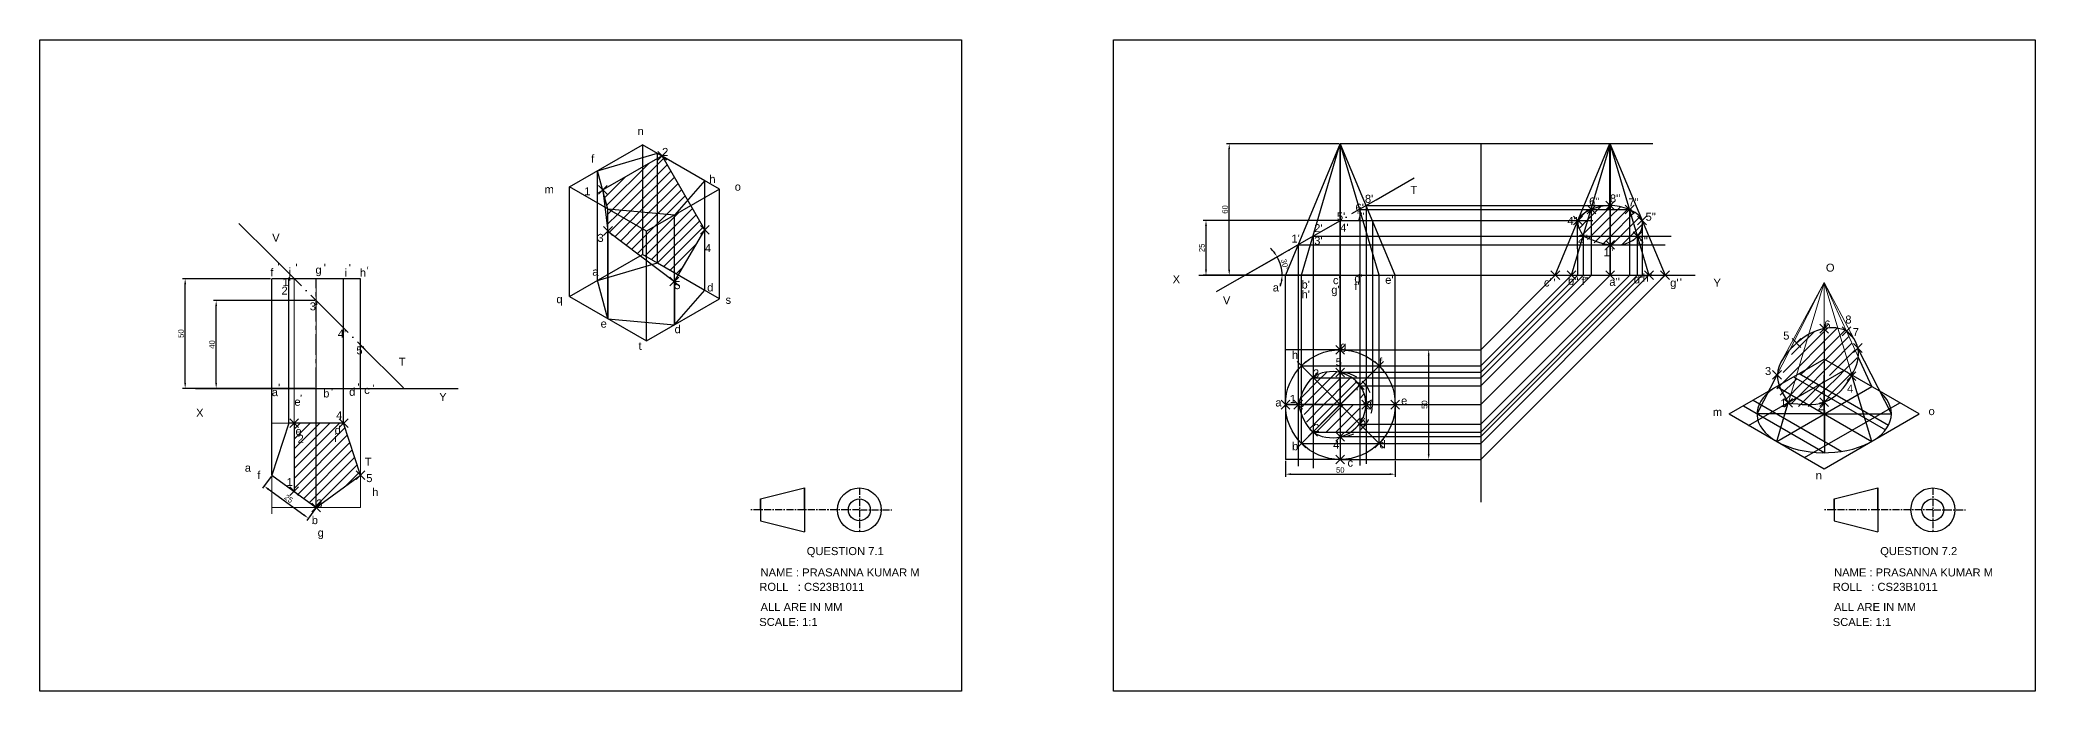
# Model space of a CAD drawing. Header units: millimetres. Extents: x -5 to 7830, y -5 to 1402.
# Drawn here: x 2224 to 3133, y 334 to 631 of the extents above; entities that cross this region are included whole.
import ezdxf

# ---------------------------------------------------------------- set-up
doc = ezdxf.new("R2010")
doc.units = ezdxf.units.MM
doc.header["$PDMODE"] = 3
doc.header["$PDSIZE"] = 2
for name, pattern in [('ACAD_ISO04W100', [30, 24, -3, 0, -3]), ('CENTER', [50.8, 31.75, -6.35, 6.35, -6.35]), ('HIDDEN', [9.525, 6.35, -3.175])]:
    doc.linetypes.add(name, pattern=pattern)
doc.styles.get("Standard").update_dxf_attribs({"font": 'arial.ttf'})
doc.dimstyles.new('ISO-25', dxfattribs={"dimtxt": 2.5, "dimasz": 2.5, "dimexe": 1.25, "dimexo": 0.625, "dimtad": 1, "dimtxsty": 'Standard', "dimcen": 2.5, "dimadec": 0, "dimazin": 0, "dimtfac": 1, "dimtmove": 0, "dimatfit": 3, "dimfxl": 1, "dimarcsym": 0})
pattern_1 = [(45, (-8593.1956, -4893.342), (-2.245064, 2.245064), [])]
pattern_2 = [(45, (-8497.416, -4978.7584), (-2.245064, 2.245064), [])]

# ---------------------------------------------------------------- blocks, each defined once
blk = doc.blocks.new('*D2')
at = {"color": 0, "lineweight": -2, "transparency": 16777216}
for p, q in [((2349.01, 512.37), (2302.81, 512.37)), ((2304.06, 474.87), (2304.06, 509.87)), ((2349.01, 472.37), (2302.81, 472.37))]:
    blk.add_line(p, q, dxfattribs=at)
at = {"color": 0, "lineweight": 20, "transparency": 16777216}
for points in [[(2303.64, 509.87), (2304.47, 509.87), (2304.06, 512.37)], [(2303.64, 474.87), (2304.47, 474.87), (2304.06, 472.37)]]:
    blk.add_solid(points, dxfattribs=at)
at = {"layer": 'Defpoints', "color": 0, "lineweight": 20, "transparency": 16777216}
for p in [(2304.06, 512.37), (2349.64, 512.37), (2349.64, 472.37)]:
    blk.add_point(p, dxfattribs=at)
at = {"color": 0, "lineweight": 18, "transparency": 16777216, "insert": (2302.16, 492.37), "char_height": 2.5, "attachment_point": 5, "rotation": 90}
blk.add_mtext('40', dxfattribs=at)
blk = doc.blocks.new('*D3')
at = {"color": 0, "lineweight": -2, "transparency": 16777216}
for p, q in [((2328.79, 522.37), (2288.69, 522.37)), ((2289.94, 474.87), (2289.94, 519.87)), ((2328.79, 472.37), (2288.69, 472.37))]:
    blk.add_line(p, q, dxfattribs=at)
at = {"color": 0, "lineweight": 18, "transparency": 16777216}
for points in [[(2289.52, 519.87), (2290.35, 519.87), (2289.94, 522.37)], [(2289.52, 474.87), (2290.35, 474.87), (2289.94, 472.37)]]:
    blk.add_solid(points, dxfattribs=at)
at = {"layer": 'Defpoints', "color": 0, "lineweight": 18, "transparency": 16777216}
for p in [(2289.94, 522.37), (2329.41, 522.37), (2329.41, 472.37)]:
    blk.add_point(p, dxfattribs=at)
at = {"color": 0, "lineweight": 18, "transparency": 16777216, "insert": (2288.04, 497.37), "char_height": 2.5, "attachment_point": 5, "rotation": 90}
blk.add_mtext('50', dxfattribs=at)
blk = doc.blocks.new('*D4')
at = {"color": 0, "lineweight": -2, "transparency": 16777216}
for p, q in [((2329.05, 432.23), (2325.13, 426.84)), ((2327.89, 426.38), (2344.07, 414.63)), ((2349.27, 417.54), (2345.36, 412.15))]:
    blk.add_line(p, q, dxfattribs=at)
at = {"color": 0, "lineweight": 18, "transparency": 16777216}
for points in [[(2328.13, 426.72), (2327.64, 426.05), (2325.86, 427.85)], [(2344.31, 414.97), (2343.82, 414.29), (2346.09, 413.16)]]:
    blk.add_solid(points, dxfattribs=at)
at = {"layer": 'Defpoints', "color": 0, "lineweight": 18, "transparency": 16777216}
for p in [(2329.41, 432.74), (2346.09, 413.16), (2349.64, 418.04)]:
    blk.add_point(p, dxfattribs=at)
at = {"color": 0, "lineweight": 18, "transparency": 16777216, "insert": (2337.1, 422.05), "char_height": 2.5, "attachment_point": 5, "rotation": 324}
blk.add_mtext('25', dxfattribs=at)
blk = doc.blocks.new('*D10')
at = {"color": 0, "lineweight": -2, "transparency": 16777216}
for p, q in [((2791.29, 439.33), (2791.29, 431.98)), ((2841.29, 439.33), (2841.29, 431.98)), ((2793.79, 433.23), (2838.79, 433.23))]:
    blk.add_line(p, q, dxfattribs=at)
at = {"color": 0, "lineweight": 0, "transparency": 16777216}
for points in [[(2793.79, 433.64), (2793.79, 432.81), (2791.29, 433.23)], [(2838.79, 433.64), (2838.79, 432.81), (2841.29, 433.23)]]:
    blk.add_solid(points, dxfattribs=at)
at = {"layer": 'Defpoints', "color": 0, "lineweight": 0, "transparency": 16777216}
for p in [(2791.29, 439.95), (2841.29, 439.95), (2841.29, 433.23)]:
    blk.add_point(p, dxfattribs=at)
at = {"color": 0, "transparency": 16777216, "insert": (2816.29, 435.13), "char_height": 2.5, "attachment_point": 5}
blk.add_mtext('50', dxfattribs=at)
blk = doc.blocks.new('*D11')
at = {"color": 0, "lineweight": -2, "transparency": 16777216}
for p, q in [((2841.91, 489.95), (2857.83, 489.95)), ((2856.58, 442.45), (2856.58, 487.45)), ((2841.91, 439.95), (2857.83, 439.95))]:
    blk.add_line(p, q, dxfattribs=at)
at = {"color": 0, "lineweight": 0, "transparency": 16777216}
for points in [[(2856.17, 487.45), (2857, 487.45), (2856.58, 489.95)], [(2856.17, 442.45), (2857, 442.45), (2856.58, 439.95)]]:
    blk.add_solid(points, dxfattribs=at)
at = {"layer": 'Defpoints', "color": 0, "lineweight": 0, "transparency": 16777216}
for p in [(2841.29, 489.95), (2856.58, 489.95), (2841.29, 439.95)]:
    blk.add_point(p, dxfattribs=at)
at = {"color": 0, "transparency": 16777216, "insert": (2854.68, 464.95), "char_height": 2.5, "attachment_point": 5, "rotation": 90}
blk.add_mtext('50', dxfattribs=at)
blk = doc.blocks.new('*D9')
at = {"color": 0, "lineweight": -2, "transparency": 16777216}
for p, q in [((2815.66, 583.96), (2764.44, 583.96)), ((2765.69, 526.46), (2765.69, 581.46)), ((2815.66, 523.96), (2764.44, 523.96))]:
    blk.add_line(p, q, dxfattribs=at)
at = {"color": 0, "lineweight": 0, "transparency": 16777216}
for points in [[(2765.27, 581.46), (2766.11, 581.46), (2765.69, 583.96)], [(2765.27, 526.46), (2766.11, 526.46), (2765.69, 523.96)]]:
    blk.add_solid(points, dxfattribs=at)
at = {"layer": 'Defpoints', "color": 0, "lineweight": 0, "transparency": 16777216}
for p in [(2765.69, 583.96), (2816.29, 583.96), (2816.29, 523.96)]:
    blk.add_point(p, dxfattribs=at)
at = {"color": 0, "transparency": 16777216, "insert": (2763.79, 553.96), "char_height": 2.5, "attachment_point": 5, "rotation": 90}
blk.add_mtext('60', dxfattribs=at)
blk = doc.blocks.new('*D12')
at = {"color": 0, "lineweight": -2, "transparency": 16777216}
blk.add_line((2790.66, 523.96), (2788.53, 523.96), dxfattribs=at)
for start, end in [(38.53646, 47.07291), (0, 30), (342.92709, 351.46354)]:
    blk.add_arc((2772.99, 523.96), 16.8, start, end, dxfattribs=at)
at = {"color": 0, "lineweight": 0, "transparency": 16777216}
for points in [[(2786.47, 534.66), (2785.78, 534.19), (2787.53, 532.36)], [(2789.18, 521.5), (2790.01, 521.44), (2789.78, 523.96)]]:
    blk.add_solid(points, dxfattribs=at)
at = {"layer": 'Defpoints', "color": 0, "lineweight": 0, "transparency": 16777216}
for p in [(2832.57, 558.36), (2769.49, 521.94), (2789.53, 526.88), (2791.29, 523.96), (2841.29, 523.96)]:
    blk.add_point(p, dxfattribs=at)
at = {"color": 0, "lineweight": 0, "transparency": 16777216, "insert": (2791.05, 528.8), "char_height": 2.5, "attachment_point": 5, "rotation": 285}
blk.add_mtext('30°', dxfattribs=at)
blk = doc.blocks.new('*D14')
at = {"color": 0, "lineweight": -2, "transparency": 16777216}
for p, q in [((2815.66, 548.96), (2753.86, 548.96)), ((2755.11, 526.46), (2755.11, 546.46)), ((2815.66, 523.96), (2753.86, 523.96))]:
    blk.add_line(p, q, dxfattribs=at)
at = {"color": 0, "lineweight": 0, "transparency": 16777216}
for points in [[(2754.69, 546.46), (2755.53, 546.46), (2755.11, 548.96)], [(2754.69, 526.46), (2755.53, 526.46), (2755.11, 523.96)]]:
    blk.add_solid(points, dxfattribs=at)
at = {"layer": 'Defpoints', "color": 0, "lineweight": 0, "transparency": 16777216}
for p in [(2755.11, 548.96), (2816.29, 548.96), (2816.29, 523.96)]:
    blk.add_point(p, dxfattribs=at)
at = {"color": 0, "lineweight": 0, "transparency": 16777216, "insert": (2753.21, 536.46), "char_height": 2.5, "attachment_point": 5, "rotation": 90}
blk.add_mtext('25', dxfattribs=at)

msp = doc.modelspace()

# ---------------------------------------------------------------- hatches: boundary and pattern name
at = {"lineweight": 5}
h = msp.add_hatch(dxfattribs=at)
h.set_pattern_fill('ANSI31', color=0)
h.paths.add_polyline_path([(2498.401, 573.255), (2480.232, 562.765), (2482.6, 554.132), (2498.401, 552.687)])
h.paths.add_polyline_path([(2505.092, 577.118), (2498.401, 573.255), (2498.401, 552.687), (2505.092, 552.076)])
h.paths.add_polyline_path([(2507.257, 578.368), (2505.092, 577.118), (2505.092, 552.076), (2512.842, 551.367), (2518.897, 558.228)])
h.paths.add_polyline_path([(2482.6, 554.132), (2482.6, 544.132), (2497.384, 532.893), (2498.401, 533.48), (2498.401, 545.009)])
h.paths.add_polyline_path([(2498.401, 552.687), (2482.6, 554.132), (2498.401, 545.009)], flags=0)
h.paths.add_polyline_path([(2512.842, 551.367), (2505.092, 546.892), (2505.092, 529.618), (2512.842, 525.143)])
h.paths.add_polyline_path([(2505.092, 552.076), (2498.401, 552.687), (2498.401, 545.009), (2500.116, 544.02), (2505.092, 546.892)])
h.paths.add_polyline_path([(2505.092, 546.892), (2500.116, 544.02), (2500.116, 532.491), (2505.092, 529.618)])
h.paths.add_polyline_path([(2520.356, 555.705), (2512.842, 551.367), (2512.842, 525.143), (2514.606, 524.125), (2526.743, 544.655)])
h.paths.add_polyline_path([(2500.116, 544.02), (2498.401, 545.009), (2498.401, 533.48), (2500.116, 532.491)])
h.paths.add_polyline_path([(2512.842, 551.367), (2505.092, 552.076), (2505.092, 546.892)])
h = msp.add_hatch()
h.set_pattern_fill('ANSI31', color=256)
h.set_pattern_definition(pattern_1)
h.paths.add_polyline_path([(2939.182, 553.962), (2930.762, 553.962), (2930.762, 541.788), (2939.225, 541.788)])
edge = h.paths.add_edge_path()
edge.add_line((2948.171, 553.446), (2948.044, 553.874))
edge.add_spline(control_points=[(2948.044, 553.874), (2947.974, 553.904), (2947.904, 553.933), (2947.834, 553.962)], knot_values=[32.9554423, 32.9554423, 32.9554423, 32.9554423, 33.1652972, 33.1652972, 33.1652972, 33.1652972], degree=3, periodic=0)
edge.add_line((2947.834, 553.962), (2939.289, 553.962))
edge.add_line((2939.289, 553.962), (2939.289, 541.788))
edge.add_line((2939.289, 541.788), (2948.171, 541.788))
edge.add_line((2948.171, 541.788), (2948.171, 553.446))
edge = h.paths.add_edge_path()
edge.add_line((2939.225, 541.788), (2930.762, 541.788))
edge.add_line((2930.762, 541.788), (2930.762, 539.223))
edge.add_spline(control_points=[(2930.762, 539.223), (2933.296, 538.147), (2936.244, 537.907), (2939.239, 537.875)], knot_values=[61.3024282, 61.3024282, 61.3024282, 61.3024282, 69.6010585, 69.6010585, 69.6010585, 69.6010585], degree=3, periodic=0)
edge.add_line((2939.239, 537.875), (2939.225, 541.788))
h.paths.add_polyline_path([(2948.171, 541.788), (2939.289, 541.788), (2939.289, 537.875), (2948.171, 537.875)])
edge = h.paths.add_edge_path()
edge.add_line((2929.036, 548.962), (2924.612, 548.962))
edge.add_spline(control_points=[(2924.612, 548.962), (2924.493, 548.546), (2924.44, 548.105), (2924.445, 547.65)], knot_values=[6.180105, 6.180105, 6.180105, 6.180105, 7.587202, 7.587202, 7.587202, 7.587202], degree=3, periodic=0)
edge.add_spline(control_points=[(2924.445, 547.65), (2924.467, 545.715), (2925.537, 543.534), (2926.948, 541.937)], knot_values=[0.1887373, 0.1887373, 0.1887373, 0.1887373, 6.180105, 6.180105, 6.180105, 6.180105], degree=3, periodic=0)
edge.add_line((2926.948, 541.937), (2929.036, 548.962))
h.paths.add_polyline_path([(2930.523, 553.962), (2926.678, 553.962), (2924.612, 548.962), (2929.036, 548.962)])
edge = h.paths.add_edge_path()
edge.add_spline(control_points=[(2930.762, 553.962), (2930.671, 553.926), (2930.58, 553.888), (2930.489, 553.85)], knot_values=[15.2436709, 15.2436709, 15.2436709, 15.2436709, 15.5131805, 15.5131805, 15.5131805, 15.5131805], degree=3, periodic=0)
edge.add_line((2930.489, 553.85), (2929.036, 548.962))
edge.add_line((2929.036, 548.962), (2930.762, 548.962))
edge.add_line((2930.762, 548.962), (2930.762, 553.962))
edge = h.paths.add_edge_path(flags=0)
edge.add_line((2930.762, 548.962), (2929.036, 548.962))
edge.add_line((2929.036, 548.962), (2926.948, 541.937))
edge.add_spline(control_points=[(2926.948, 541.937), (2926.992, 541.887), (2927.037, 541.837), (2927.082, 541.788)], knot_values=[0, 0, 0, 0, 0.1887373, 0.1887373, 0.1887373, 0.1887373], degree=3, periodic=0)
edge.add_line((2927.082, 541.788), (2930.762, 541.788))
edge.add_line((2930.762, 541.788), (2930.762, 548.962))
h.paths.add_polyline_path([(2930.762, 548.962), (2929.036, 548.962), (2926.904, 541.788), (2930.762, 541.788)])
edge = h.paths.add_edge_path()
edge.add_line((2930.762, 541.788), (2927.082, 541.788))
edge.add_spline(control_points=[(2927.082, 541.788), (2928.151, 540.625), (2929.397, 539.802), (2930.762, 539.223)], knot_values=[69.6010585, 69.6010585, 69.6010585, 69.6010585, 74.0734423, 74.0734423, 74.0734423, 74.0734423], degree=3, periodic=0)
edge.add_line((2930.762, 539.223), (2930.762, 541.788))
edge = h.paths.add_edge_path()
edge.add_spline(control_points=[(2939.175, 555.749), (2936.408, 555.726), (2933.661, 555.134), (2930.762, 553.962)], knot_values=[15.5131805, 15.5131805, 15.5131805, 15.5131805, 24.1074423, 24.1074423, 24.1074423, 24.1074423], degree=3, periodic=0)
edge.add_line((2930.762, 553.962), (2939.182, 553.962))
edge.add_line((2939.182, 553.962), (2939.175, 555.749))
edge = h.paths.add_edge_path()
edge.add_spline(control_points=[(2947.834, 553.962), (2944.935, 555.175), (2942.1, 555.756), (2939.289, 555.749)], knot_values=[0, 0, 0, 0, 8.7304963, 8.7304963, 8.7304963, 8.7304963], degree=3, periodic=0)
edge.add_line((2939.289, 555.749), (2939.289, 553.962))
edge.add_line((2939.289, 553.962), (2947.834, 553.962))
edge = h.paths.add_edge_path()
edge.add_spline(control_points=[(2953.445, 549.757), (2952.478, 551.575), (2950.336, 552.877), (2948.171, 553.819)], knot_values=[33.2931928, 33.2931928, 33.2931928, 33.2931928, 39.8096421, 39.8096421, 39.8096421, 39.8096421], degree=3, periodic=0)
edge.add_line((2948.171, 553.819), (2948.171, 553.446))
edge.add_line((2948.171, 553.446), (2951.646, 541.788))
edge.add_line((2951.646, 541.788), (2951.772, 541.788))
edge.add_spline(control_points=[(2951.772, 541.788), (2952.739, 542.937), (2953.497, 544.414), (2953.824, 545.89)], knot_values=[43.8464383, 43.8464383, 43.8464383, 43.8464383, 48.1724899, 48.1724899, 48.1724899, 48.1724899], degree=3, periodic=0)
edge.add_line((2953.824, 545.89), (2953.824, 548.808))
edge.add_spline(control_points=[(2953.824, 548.808), (2953.81, 548.859), (2953.795, 548.911), (2953.779, 548.962)], knot_values=[40.7232172, 40.7232172, 40.7232172, 40.7232172, 40.8930691, 40.8930691, 40.8930691, 40.8930691], degree=3, periodic=0)
edge.add_line((2953.779, 548.962), (2953.445, 549.757))
h.paths.add_polyline_path([(2948.171, 553.446), (2948.171, 541.788), (2951.646, 541.788)], flags=17)
edge = h.paths.add_edge_path()
edge.add_spline(control_points=[(2948.171, 539.169), (2949.5, 539.738), (2950.694, 540.545), (2951.679, 541.679)], knot_values=[48.3112234, 48.3112234, 48.3112234, 48.3112234, 52.6598347, 52.6598347, 52.6598347, 52.6598347], degree=3, periodic=0)
edge.add_line((2951.679, 541.679), (2951.646, 541.788))
edge.add_line((2951.646, 541.788), (2948.171, 541.788))
edge.add_line((2948.171, 541.788), (2948.171, 539.169))
h = msp.add_hatch(dxfattribs=at)
h.set_pattern_fill('ANSI31', color=0)
h.paths.add_polyline_path([(2498.401, 552.687), (2482.6, 554.132), (2498.401, 545.009)])
h = msp.add_hatch()
h.set_pattern_fill('ANSI31', color=256)
h.set_pattern_definition(pattern_2)
edge = h.paths.add_edge_path()
edge.add_spline(control_points=[(3036.823, 499.615), (3034.287, 499.146), (3031.954, 498.207), (3029.73, 496.935)], knot_values=[38.3424966, 38.3424966, 38.3424966, 38.3424966, 46.0164748, 46.0164748, 46.0164748, 46.0164748], degree=3, periodic=0)
edge.add_line((3029.73, 496.935), (3024.193, 478.396))
edge.add_line((3024.193, 478.396), (3036.823, 485.688))
edge.add_line((3036.823, 485.688), (3036.823, 499.615))
edge = h.paths.add_edge_path()
edge.add_spline(control_points=[(3043.088, 499.71), (3041.024, 500.066), (3038.858, 499.992), (3036.823, 499.615)], knot_values=[46.0164748, 46.0164748, 46.0164748, 46.0164748, 52.1747235, 52.1747235, 52.1747235, 52.1747235], degree=3, periodic=0)
edge.add_line((3036.823, 499.615), (3036.823, 485.688))
edge.add_line((3036.823, 485.688), (3049.453, 478.396))
edge.add_line((3049.453, 478.396), (3043.088, 499.71))
edge = h.paths.add_edge_path()
edge.add_spline(control_points=[(3046.982, 498.401), (3045.773, 499.05), (3044.453, 499.475), (3043.088, 499.71)], knot_values=[52.1747235, 52.1747235, 52.1747235, 52.1747235, 56.247473, 56.247473, 56.247473, 56.247473], degree=3, periodic=0)
edge.add_line((3043.088, 499.71), (3049.453, 478.396))
edge.add_spline(control_points=[(3049.453, 478.396), (3050.754, 481.225), (3051.693, 484.491), (3051.905, 487.598)], knot_values=[68.7642654, 68.7642654, 68.7642654, 68.7642654, 77.2454075, 77.2454075, 77.2454075, 77.2454075], degree=3, periodic=0)
edge.add_line((3051.905, 487.598), (3046.982, 498.401))
edge = h.paths.add_edge_path()
edge.add_spline(control_points=[(3029.73, 496.935), (3027.833, 495.85), (3026.016, 494.522), (3024.219, 493.036)], knot_values=[31.7989171, 31.7989171, 31.7989171, 31.7989171, 38.3424966, 38.3424966, 38.3424966, 38.3424966], degree=3, periodic=0)
edge.add_line((3024.219, 493.036), (3015.172, 473.188))
edge.add_line((3015.172, 473.188), (3024.193, 478.396))
edge.add_line((3024.193, 478.396), (3029.73, 496.935))
h.paths.add_polyline_path([(3023.792, 477.051), (3022.827, 477.607), (3015.172, 473.188), (3021.54, 469.512)])
edge = h.paths.add_edge_path()
edge.add_spline(control_points=[(3030.66, 464.247), (3032.778, 464.595), (3034.882, 465.251), (3036.823, 466.089)], knot_values=[94.88029, 94.88029, 94.88029, 94.88029, 100.9346114, 100.9346114, 100.9346114, 100.9346114], degree=3, periodic=0)
edge.add_line((3036.823, 466.089), (3036.823, 469.527))
edge.add_line((3036.823, 469.527), (3031.749, 472.457))
edge.add_line((3031.749, 472.457), (3024.094, 468.037))
edge.add_line((3024.094, 468.037), (3030.66, 464.247))
h.paths.add_polyline_path([(3023.792, 477.051), (3021.54, 469.512), (3024.094, 468.037), (3031.749, 472.457)])
edge = h.paths.add_edge_path(flags=17)
edge.add_ellipse((3036.823, 460.688), major_axis=(-30.619, 0), ratio=0.5773503, start_angle=270, end_angle=286.702561)
edge.add_line((3028.023, 477.62), (3034.357, 473.963))
edge.add_line((3034.357, 473.963), (3036.823, 475.386))
edge.add_line((3036.823, 475.386), (3036.823, 478.366))
h.paths.add_polyline_path([(3036.823, 485.688), (3025.436, 479.114), (3034.357, 473.963), (3036.823, 475.386), (3036.823, 478.366)])
edge = h.paths.add_edge_path()
edge.add_ellipse((3036.823, 460.688), major_axis=(-30.619, 0), ratio=0.5773503, start_angle=261.010455, end_angle=270, ccw=False)
edge.add_line((3041.607, 478.149), (3045.745, 480.537))
edge.add_line((3045.745, 480.537), (3036.823, 485.688))
edge.add_line((3036.823, 485.688), (3036.823, 478.366))
edge = h.paths.add_edge_path(flags=17)
edge.add_spline(control_points=[(3042.374, 469.335), (3044.959, 471.34), (3047.094, 473.865), (3048.746, 476.97)], knot_values=[78.7098416, 78.7098416, 78.7098416, 78.7098416, 88.5433237, 88.5433237, 88.5433237, 88.5433237], degree=3, periodic=0)
edge.add_ellipse((3036.823, 460.688), major_axis=(-30.619, 0), ratio=0.5773503, start_angle=247.082015, end_angle=261.010455)
edge.add_line((3041.607, 478.149), (3036.823, 475.386))
edge.add_line((3036.823, 475.386), (3036.823, 472.539))
edge.add_line((3036.823, 472.539), (3042.374, 469.335))
h.paths.add_polyline_path([(3049.453, 478.396), (3045.745, 480.537), (3041.607, 478.149), (3036.823, 475.386), (3036.823, 472.539), (3042.374, 469.335), (3043.677, 472.519), (3046.898, 474.007)])
h.paths.add_polyline_path([(3036.823, 472.539), (3034.357, 473.963), (3031.749, 472.457), (3036.823, 469.527)])
edge = h.paths.add_edge_path()
edge.add_ellipse((3036.823, 460.688), major_axis=(-30.619, 0), ratio=0.5773503, start_angle=286.702561, end_angle=294.295189)
edge.add_line((3024.225, 476.8), (3031.749, 472.457))
edge.add_line((3031.749, 472.457), (3034.357, 473.963))
edge.add_line((3034.357, 473.963), (3028.023, 477.62))
edge = h.paths.add_edge_path()
edge.add_line((3042.374, 469.335), (3036.823, 472.539))
edge.add_line((3036.823, 472.539), (3036.823, 469.527))
edge.add_line((3036.823, 469.527), (3039.983, 467.702))
edge.add_spline(control_points=[(3039.983, 467.702), (3040.818, 468.203), (3041.615, 468.746), (3042.374, 469.335)], knot_values=[88.5433237, 88.5433237, 88.5433237, 88.5433237, 91.4278326, 91.4278326, 91.4278326, 91.4278326], degree=3, periodic=0)
edge = h.paths.add_edge_path()
edge.add_ellipse((3036.823, 460.688), major_axis=(-30.619, 0), ratio=0.5773503, start_angle=315, end_angle=315.920486)
edge.add_spline(control_points=[(3014.827, 472.986), (3015.832, 470.109), (3017.812, 467.437), (3020.308, 465.851)], knot_values=[0.1373226, 0.1373226, 0.1373226, 0.1373226, 8.9336928, 8.9336928, 8.9336928, 8.9336928], degree=3, periodic=0)
edge.add_line((3020.308, 465.851), (3020.476, 465.949))
edge.add_line((3020.476, 465.949), (3021.54, 469.512))
edge.add_line((3021.54, 469.512), (3015.172, 473.188))
edge = h.paths.add_edge_path()
edge.add_spline(control_points=[(3020.425, 465.778), (3023.38, 463.953), (3027.04, 463.651), (3030.66, 464.247)], knot_values=[100.9346114, 100.9346114, 100.9346114, 100.9346114, 111.281002, 111.281002, 111.281002, 111.281002], degree=3, periodic=0)
edge.add_line((3030.66, 464.247), (3024.094, 468.037))
edge.add_line((3024.094, 468.037), (3020.476, 465.949))
edge.add_line((3020.476, 465.949), (3020.425, 465.778))
h = msp.add_hatch()
h.set_pattern_fill('ANSI31', color=256)
h.set_pattern_definition(pattern_1)
h.paths.add_polyline_path([(2804.089, 477.152), (2803.863, 477.152), (2803.863, 464.952), (2816.289, 464.952)])
h.paths.add_polyline_path([(2816.289, 477.152), (2804.089, 477.152), (2816.289, 464.952)], flags=0)
edge = h.paths.add_edge_path()
edge.add_spline(control_points=[(2825.128, 473.791), (2824.17, 475.088), (2822.996, 476.221), (2821.674, 477.152)], knot_values=[32.5874436, 32.5874436, 32.5874436, 32.5874436, 37.3419544, 37.3419544, 37.3419544, 37.3419544], degree=3, periodic=0)
edge.add_line((2821.674, 477.152), (2816.289, 477.152))
edge.add_line((2816.289, 477.152), (2816.289, 464.952))
edge.add_line((2816.289, 464.952), (2825.128, 473.791))
h.paths.add_polyline_path([(2825.128, 473.791), (2816.289, 464.952), (2825.128, 464.952)], flags=0)
edge = h.paths.add_edge_path()
edge.add_spline(control_points=[(2803.54, 477.152), (2801.46, 475.657), (2799.748, 473.598), (2798.611, 471.28)], knot_values=[6.3498692, 6.3498692, 6.3498692, 6.3498692, 13.7727291, 13.7727291, 13.7727291, 13.7727291], degree=3, periodic=0)
edge.add_line((2798.611, 471.28), (2798.611, 464.952))
edge.add_line((2798.611, 464.952), (2803.863, 464.952))
edge.add_line((2803.863, 464.952), (2803.863, 477.152))
edge.add_line((2803.863, 477.152), (2803.54, 477.152))
h.paths.add_polyline_path([(2803.863, 464.945), (2798.611, 464.945), (2801.53, 454.485), (2803.863, 452.526)])
edge = h.paths.add_edge_path()
edge.add_spline(control_points=[(2803.863, 452.526), (2803.895, 452.504), (2803.927, 452.483), (2803.959, 452.462)], knot_values=[78.9110022, 78.9110022, 78.9110022, 78.9110022, 79.022418, 79.022418, 79.022418, 79.022418], degree=3, periodic=0)
edge.add_line((2803.959, 452.462), (2816.289, 452.462))
edge.add_line((2816.289, 452.462), (2816.289, 464.945))
edge.add_line((2816.289, 464.945), (2816.282, 464.945))
edge.add_line((2816.282, 464.945), (2803.863, 452.526))
h.paths.add_polyline_path([(2816.282, 464.945), (2803.863, 464.945), (2803.863, 452.526)], flags=17)
edge = h.paths.add_edge_path()
edge.add_line((2825.019, 456.221), (2816.295, 464.945))
edge.add_line((2816.295, 464.945), (2816.289, 464.945))
edge.add_line((2816.289, 464.945), (2816.289, 452.462))
edge.add_line((2816.289, 452.462), (2821.077, 452.462))
edge.add_spline(control_points=[(2821.077, 452.462), (2822.538, 453.44), (2823.839, 454.663), (2824.901, 456.063)], knot_values=[56.0652925, 56.0652925, 56.0652925, 56.0652925, 61.2332201, 61.2332201, 61.2332201, 61.2332201], degree=3, periodic=0)
edge.add_spline(control_points=[(2824.901, 456.063), (2824.941, 456.115), (2824.98, 456.168), (2825.019, 456.221)], knot_values=[55.8713863, 55.8713863, 55.8713863, 55.8713863, 56.0652925, 56.0652925, 56.0652925, 56.0652925], degree=3, periodic=0)
edge = h.paths.add_edge_path()
edge.add_spline(control_points=[(2825.019, 456.221), (2825.056, 456.271), (2825.092, 456.32), (2825.128, 456.37)], knot_values=[55.6911664, 55.6911664, 55.6911664, 55.6911664, 55.8713863, 55.8713863, 55.8713863, 55.8713863], degree=3, periodic=0)
edge.add_line((2825.128, 456.37), (2825.128, 464.945))
edge.add_line((2825.128, 464.945), (2816.295, 464.945))
edge.add_line((2816.295, 464.945), (2825.019, 456.221))
edge = h.paths.add_edge_path()
edge.add_spline(control_points=[(2828.009, 464.952), (2828.04, 467.959), (2827.084, 470.991), (2825.356, 473.472)], knot_values=[37.7275064, 37.7275064, 37.7275064, 37.7275064, 46.6384945, 46.6384945, 46.6384945, 46.6384945], degree=3, periodic=0)
edge.add_spline(control_points=[(2825.356, 473.472), (2825.281, 473.579), (2825.205, 473.685), (2825.128, 473.791)], knot_values=[37.3419544, 37.3419544, 37.3419544, 37.3419544, 37.7275064, 37.7275064, 37.7275064, 37.7275064], degree=3, periodic=0)
edge.add_line((2825.128, 473.791), (2825.128, 464.952))
edge.add_line((2825.128, 464.952), (2828.009, 464.952))
h = msp.add_hatch()
h.set_pattern_fill('ANSI31', color=256)
h.set_pattern_definition(pattern_1)
h.paths.add_polyline_path([(2816.289, 477.152), (2804.089, 477.152), (2816.289, 464.952)])
edge = h.paths.add_edge_path()
edge.add_spline(control_points=[(2815.744, 479.703), (2811.699, 480.514), (2807.308, 479.713), (2803.863, 477.377)], knot_values=[14.1536671, 14.1536671, 14.1536671, 14.1536671, 26.2290988, 26.2290988, 26.2290988, 26.2290988], degree=3, periodic=0)
edge.add_line((2803.863, 477.377), (2804.089, 477.152))
edge.add_line((2804.089, 477.152), (2816.289, 477.152))
edge.add_line((2816.289, 477.152), (2816.289, 479.584))
edge.add_spline(control_points=[(2816.289, 479.584), (2816.108, 479.627), (2815.926, 479.667), (2815.744, 479.703)], knot_values=[26.2290988, 26.2290988, 26.2290988, 26.2290988, 26.7736891, 26.7736891, 26.7736891, 26.7736891], degree=3, periodic=0)
h = msp.add_hatch()
h.set_pattern_fill('ANSI31', color=256)
h.set_pattern_definition(pattern_2)
edge = h.paths.add_edge_path()
edge.add_spline(control_points=[(3042.374, 469.335), (3044.959, 471.34), (3047.094, 473.865), (3048.746, 476.97)], knot_values=[78.7098416, 78.7098416, 78.7098416, 78.7098416, 88.5433237, 88.5433237, 88.5433237, 88.5433237], degree=3, periodic=0)
edge.add_ellipse((3036.823, 460.688), major_axis=(-30.619, 0), ratio=0.5773503, start_angle=247.082015, end_angle=261.010455)
edge.add_line((3041.607, 478.149), (3036.823, 475.386))
edge.add_line((3036.823, 475.386), (3036.823, 472.539))
edge.add_line((3036.823, 472.539), (3042.374, 469.335))
edge = h.paths.add_edge_path()
edge.add_ellipse((3036.823, 460.688), major_axis=(-30.619, 0), ratio=0.5773503, start_angle=270, end_angle=286.702561)
edge.add_line((3028.023, 477.62), (3034.357, 473.963))
edge.add_line((3034.357, 473.963), (3036.823, 475.386))
edge.add_line((3036.823, 475.386), (3036.823, 478.366))
at = {"lineweight": 30}
h = msp.add_hatch(dxfattribs=at)
h.set_pattern_fill('ANSI31', color=0)
h.paths.add_polyline_path([(2349.64, 456.516), (2339.563, 456.516), (2339.563, 425.366), (2349.64, 418.045)])
h.paths.add_polyline_path([(2362.14, 456.516), (2349.64, 456.516), (2349.64, 418.045), (2369.865, 432.739)])
h.paths.add_polyline_path([(2339.752, 445.294), (2343.477, 445.294), (2343.477, 452.373), (2339.752, 452.373)], flags=24)
h.paths.add_polyline_path([(2339.507, 450.233), (2343.721, 450.233), (2343.721, 454.375), (2339.507, 454.375)], flags=9)
h.paths.add_polyline_path([(2356.914, 446.956), (2359.87, 446.956), (2359.87, 452.427), (2356.914, 452.427)], flags=24)
h.paths.add_polyline_path([(2357.114, 450.533), (2361.801, 450.533), (2361.801, 456.093), (2357.114, 456.093)], flags=24)

# ---------------------------------------------------------------- linework, layer by layer
at = {"color": 0, "lineweight": -3}
for p, q in [((2465.085, 564.245), (2498.401, 583.48)), ((2533.433, 563.255), (2498.401, 583.48)), ((2498.401, 583.48), (2498.401, 533.48)), ((2505.092, 529.618), (2505.092, 579.618)), ((2500.116, 544.02), (2465.085, 564.245)), ((2465.085, 514.245), (2465.085, 564.245)), ((2533.433, 563.255), (2500.116, 544.02)), ((2533.433, 513.255), (2533.433, 563.255)), ((2465.085, 514.245), (2498.401, 533.48)), ((2533.433, 513.255), (2498.401, 533.48)), ((2465.085, 514.245), (2500.116, 494.02)), ((2500.116, 494.02), (2533.433, 513.255))]:
    msp.add_line(p, q, dxfattribs=at)
for p, q in [((2816.289, 583.962), (2791.289, 523.962)), ((2798.611, 523.962), (2816.289, 583.962)), ((2816.289, 523.962), (2816.289, 583.962)), ((2841.289, 523.962), (2816.289, 583.962)), ((2816.289, 583.962), (2816.289, 439.952)), ((2833.966, 523.962), (2816.289, 583.962)), ((2816.289, 548.962), (2830.921, 548.845)), ((2816.289, 548.962), (2931.405, 548.962)), ((2369.865, 522.371), (2329.414, 522.371)), ((2329.414, 472.371), (2329.414, 522.371)), ((2337.14, 472.371), (2337.14, 522.371)), ((2362.14, 472.371), (2362.14, 522.371)), ((2369.865, 472.371), (2369.865, 522.371)), ((2751.901, 523.962), (2862.654, 523.962)), ((2791.289, 464.952), (2791.289, 523.962)), ((2791.289, 523.962), (2841.289, 523.962)), ((2798.611, 447.274), (2798.611, 523.962)), ((2816.289, 464.952), (2816.289, 523.962)), ((2841.289, 464.952), (2841.289, 523.962)), ((2816.289, 489.952), (2791.289, 489.952)), ((2816.289, 464.952), (2798.611, 482.629)), ((2798.611, 482.629), (2833.966, 447.274)), ((2833.966, 482.629), (2798.611, 447.274)), ((2816.289, 489.952), (2816.289, 489.952)), ((2816.289, 489.952), (2841.289, 489.952)), ((2816.289, 464.952), (2833.966, 482.629)), ((2993.522, 460.688), (3036.823, 485.688)), ((3080.124, 460.688), (3036.823, 485.688)), ((3022.827, 477.607), (3064.73, 453.415)), ((3025.436, 479.114), (3066.15, 455.607)), ((2294.652, 472.371), (2414.393, 472.371)), ((2329.414, 432.739), (2329.414, 472.371)), ((2337.14, 456.516), (2337.14, 472.371)), ((2349.64, 418.045), (2349.64, 472.371)), ((2362.14, 456.516), (2362.14, 472.371)), ((2816.289, 464.952), (2791.289, 464.952)), ((2791.289, 464.952), (2841.289, 464.952)), ((2791.289, 464.945), (2791.289, 439.952)), ((2798.611, 447.274), (2816.289, 464.952)), ((2833.966, 447.274), (2816.289, 464.952)), ((2816.289, 464.952), (2816.289, 439.952)), ((2841.289, 464.952), (2841.289, 439.952)), ((2999.981, 464.417), (3037.057, 443.011)), ((3004.411, 466.975), (3044.849, 443.629)), ((2993.522, 460.688), (3036.823, 435.688)), ((3036.823, 435.688), (3080.124, 460.688)), ((2816.289, 439.952), (2791.289, 439.952)), ((2816.289, 439.952), (2841.289, 439.952)), ((2552.148, 421.965), (2572.148, 426.965)), ((2552.148, 416.965), (2552.148, 421.965)), ((2552.148, 421.965), (2552.148, 411.965)), ((2572.148, 416.965), (2572.148, 426.965)), ((2572.148, 426.965), (2572.148, 406.965)), ((3041.311, 421.965), (3061.311, 426.965)), ((3041.311, 416.965), (3041.311, 421.965)), ((3041.311, 421.965), (3041.311, 411.965)), ((3061.311, 416.965), (3061.311, 426.965)), ((3061.311, 426.965), (3061.311, 406.965)), ((2552.148, 411.965), (2572.148, 406.965)), ((3041.311, 411.965), (3061.311, 406.965))]:
    msp.add_line(p, q)
at = {"color": 0}
for p, q in [((2816.289, 583.962), (2958.658, 583.962)), ((2880.272, 583.817), (2880.272, 420.504)), ((2914.282, 523.962), (2939.075, 583.962)), ((2921.605, 523.962), (2939.289, 583.452)), ((2939.075, 583.962), (2964.282, 523.962)), ((2939.289, 523.962), (2939.075, 583.962)), ((2939.075, 583.962), (2956.96, 523.962)), ((2939.289, 523.962), (2939.289, 583.962)), ((2939.289, 583.452), (2939.289, 523.962)), ((2828.044, 555.749), (2933.227, 555.749)), ((2933.227, 555.749), (2939.289, 555.749)), ((2825.128, 553.962), (2948.991, 553.962)), ((2924.531, 523.962), (2924.445, 547.731)), ((2930.762, 523.962), (2930.762, 553.962)), ((2948.171, 523.962), (2948.171, 553.962)), ((2953.824, 548.808), (2953.824, 523.962)), ((2797.086, 537.875), (2964.318, 537.875)), ((2803.863, 541.788), (2967.079, 541.788)), ((2927.082, 523.962), (2927.082, 541.82)), ((2951.772, 523.962), (2951.772, 541.788)), ((2833.966, 447.274), (2833.966, 523.962)), ((2862.654, 523.962), (2978.014, 523.962)), ((2880.272, 489.952), (2914.282, 523.962)), ((2880.272, 482.629), (2921.605, 523.962)), ((2880.272, 464.945), (2939.289, 523.962)), ((2880.272, 447.274), (2956.96, 523.962)), ((2880.272, 439.952), (2964.282, 523.962)), ((2880.272, 452.462), (2951.772, 523.962)), ((2880.272, 477.152), (2927.082, 523.962)), ((2880.272, 473.472), (2930.762, 523.962)), ((2953.824, 523.962), (2880.272, 450.349)), ((2880.272, 456.063), (2948.171, 523.962)), ((2880.272, 479.703), (2924.531, 523.953)), ((2927.082, 523.962), (2930.762, 523.962)), ((2798.611, 482.629), (2880.272, 482.629)), ((2816.289, 489.952), (2880.272, 489.952)), ((2803.54, 477.152), (2880.272, 477.152)), ((2815.744, 479.703), (2880.272, 479.703)), ((2825.356, 473.472), (2880.272, 473.472)), ((2791.289, 464.945), (2880.272, 464.945)), ((2824.901, 456.063), (2880.272, 456.063)), ((2798.611, 447.274), (2880.272, 447.274)), ((2803.959, 452.462), (2880.272, 452.462)), ((2816.405, 450.349), (2880.272, 450.349)), ((2816.289, 439.952), (2880.272, 439.952))]:
    msp.add_line(p, q, dxfattribs=at)
at = {"color": 0, "lineweight": 30}
for p, q in [((2477.81, 571.592), (2505.092, 579.618)), ((2505.092, 579.618), (2526.743, 567.118)), ((2477.81, 521.592), (2477.81, 571.592)), ((2482.6, 554.132), (2477.81, 571.592)), ((2526.743, 567.118), (2512.842, 551.367)), ((2526.743, 517.118), (2526.743, 567.118)), ((2482.6, 504.132), (2482.6, 554.132)), ((2512.842, 551.367), (2482.6, 554.132)), ((2512.842, 501.367), (2512.842, 551.367)), ((2477.81, 521.592), (2505.092, 529.618)), ((2505.092, 529.618), (2526.743, 517.118)), ((2482.6, 504.132), (2477.81, 521.592)), ((2512.842, 501.367), (2526.742, 517.118)), ((2482.6, 504.132), (2512.842, 501.367))]:
    msp.add_line(p, q, dxfattribs=at)
at = {"color": 0, "lineweight": 18}
for p, q in [((2507.257, 578.368), (2477.81, 561.367)), ((2337.14, 456.516), (2329.414, 456.516)), ((2329.414, 456.516), (2329.414, 415.12)), ((2369.865, 432.739), (2369.865, 418.045)), ((2349.64, 418.045), (2329.414, 418.045)), ((2349.64, 418.045), (2369.865, 418.045))]:
    msp.add_line(p, q, dxfattribs=at)
at = {"color": 3, "lineweight": 30}
for p, q in [((2507.257, 578.368), (2480.205, 562.862)), ((2526.743, 544.655), (2507.257, 578.368)), ((2480.232, 562.765), (2482.6, 544.132)), ((2482.6, 544.132), (2512.842, 521.141)), ((2512.842, 521.141), (2526.743, 544.655)), ((2362.14, 456.516), (2339.563, 456.516)), ((2339.563, 456.516), (2339.563, 425.442)), ((2369.865, 432.739), (2362.14, 456.516)), ((2349.64, 418.045), (2369.865, 432.739)), ((2339.527, 425.392), (2349.64, 418.045))]:
    msp.add_line(p, q, dxfattribs=at)
at = {"lineweight": 30}
for p, q in [((2832.571, 558.363), (2849.994, 568.422)), ((2329.414, 532.596), (2314.459, 547.552)), ((2797.086, 537.875), (2759.802, 516.349)), ((2369.568, 492.442), (2389.424, 472.586))]:
    msp.add_line(p, q, dxfattribs=at)
at = {"linetype": 'ACAD_ISO04W100'}
for p, q in [((2769.493, 521.945), (2832.571, 558.363)), ((2325.91, 536.1), (2375.654, 486.356))]:
    msp.add_line(p, q, dxfattribs=at)
at = {"color": 3}
for p, q in [((2828.14, 555.519), (2828.14, 437.914)), ((2825.128, 553.962), (2825.128, 437.174)), ((2797.086, 537.875), (2797.086, 436.824)), ((2803.863, 541.788), (2803.863, 436.005))]:
    msp.add_line(p, q, dxfattribs=at)
at = {"color": 4}
for p, q in [((2830.921, 548.845), (2830.921, 464.952)), ((3002.348, 455.482), (3046.567, 481.012)), ((3015.172, 448.188), (3058.474, 473.188)), ((3015.172, 473.188), (3058.474, 448.188)), ((3036.823, 460.688), (3036.823, 478.366)), ((3027.901, 440.839), (3071.203, 465.839)), ((3036.823, 460.688), (3006.204, 460.688)), ((3036.823, 460.688), (3067.442, 460.688))]:
    msp.add_line(p, q, dxfattribs=at)
at = {"color": 3, "linetype": 'ByBlock', "lineweight": 30}
for p, q in [((2482.6, 544.132), (2482.6, 504.132)), ((2526.743, 517.118), (2526.743, 544.655)), ((2512.842, 521.141), (2512.842, 501.367)), ((2512.842, 501.367), (2526.743, 517.118)), ((2482.6, 504.132), (2512.842, 501.367)), ((3067.442, 460.688), (3052.132, 490.776)), ((3058.474, 473.188), (3052.309, 486.713)), ((3006.204, 460.688), (3015.301, 478.514)), ((3058.474, 448.188), (3049.453, 478.396)), ((3015.172, 448.188), (3020.318, 465.857)), ((3037.058, 443.01), (3036.823, 466.089))]:
    msp.add_line(p, q, dxfattribs=at)
at = {"color": 0, "lineweight": -2}
msp.add_line((2500.116, 494.02), (2500.116, 544.02), dxfattribs=at)
at = {"color": 3, "lineweight": 18}
msp.add_line((2339.64, 522.371), (2339.527, 425.392), dxfattribs=at)
at = {"linetype": 'CENTER', "ltscale": 0.3}
msp.add_line((2349.64, 472.371), (2349.64, 522.371), dxfattribs=at)
at = {"color": 3, "lineweight": 20}
for p, q in [((2349.64, 522.371), (2349.64, 418.045)), ((2362.14, 522.371), (2362.14, 456.516)), ((2362.14, 499.871), (2362.14, 456.516)), ((2369.865, 492.145), (2369.865, 432.739))]:
    msp.add_line(p, q, dxfattribs=at)
at = {"color": 141, "lineweight": 15, "true_color": 0xadddf7}
for p, q in [((3036.823, 520.688), (3006.204, 460.688)), ((3015.172, 448.188), (3036.823, 520.688)), ((3017.892, 485.806), (3036.823, 520.688)), ((3036.823, 460.688), (3036.823, 520.688)), ((3058.474, 448.188), (3036.823, 520.688)), ((3037.057, 443.011), (3036.823, 520.688)), ((3036.823, 520.688), (3058.474, 473.188)), ((3050.357, 495.038), (3036.823, 520.688))]:
    msp.add_line(p, q, dxfattribs=at)
at = {"color": 0, "lineweight": 9}
for p, q in [((2329.414, 432.739), (2337.14, 456.516)), ((2349.64, 418.045), (2329.414, 432.739)), ((2359.752, 425.392), (2349.64, 418.045))]:
    msp.add_line(p, q, dxfattribs=at)
at = {"linetype": 'CENTER', "ltscale": 0.1}
for p, q in [((2597.148, 426.965), (2597.148, 406.965)), ((3086.311, 426.965), (3086.311, 406.965)), ((2552.148, 416.965), (2547.6, 416.965)), ((2572.148, 416.965), (2552.148, 416.965)), ((2597.148, 416.965), (2572.148, 416.965)), ((2597.592, 417.03), (2611.99, 417.03)), ((3041.311, 416.965), (3036.763, 416.965)), ((3061.311, 416.965), (3041.311, 416.965)), ((3086.311, 416.965), (3061.311, 416.965)), ((3086.756, 417.03), (3101.154, 417.03))]:
    msp.add_line(p, q, dxfattribs=at)
for points in [[(2223.741, 631.296), (2643.741, 631.296), (2643.741, 334.296), (2223.741, 334.296)], [(2712.904, 631.296), (3132.904, 631.296), (3132.904, 334.296), (2712.904, 334.296)], [(2362.14, 456.516), (2337.14, 456.516), (2329.414, 432.739), (2349.64, 418.045), (2369.865, 432.739)]]:
    msp.add_lwpolyline(points, close=True)
for centre, radius in [((2816.289, 464.952), 25), ((2597.148, 416.965), 10), ((2597.148, 416.965), 5), ((3086.311, 416.965), 10), ((3086.311, 416.965), 5)]:
    msp.add_circle(centre, radius)
at = {"color": 4, "linetype": 'HIDDEN', "lineweight": 30}
msp.add_arc((2816.289, 464.952), 14.632, 270, 90, dxfattribs=at)
at = {"color": 3, "lineweight": 30}
msp.add_ellipse((3036.823, 460.688), major_axis=(-30.619, 0), ratio=0.5773503, start_param=5.4685366, end_param=9.9978198, dxfattribs=at)
at = {"color": 85, "lineweight": 30, "true_color": 0x58ba48}
for points in [[(2927.082, 541.788), (2924.612, 548.962), (2930.762, 553.962), (2939.289, 555.749), (2947.834, 553.962), (2953.779, 548.962), (2951.772, 541.788), (2939.239, 537.875), (2927.082, 541.788)], [(3020.425, 465.778), (3015.454, 478.513), (3024.219, 493.036), (3036.823, 499.615), (3046.982, 498.401), (3052.132, 490.776), (3049.453, 478.396), (3036.823, 466.089), (3020.425, 465.778)], [(2797.086, 464.952), (2803.863, 477.377), (2816.289, 479.584), (2825.128, 473.791), (2828.009, 464.952), (2825.128, 456.37), (2816.289, 450.32), (2803.863, 452.526), (2797.086, 464.952)]]:
    msp.add_spline(points, degree=3, dxfattribs=at)
at = {"color": 3, "lineweight": 18}
for p in [(2507.257, 578.368), (2480.205, 562.862), (2482.6, 544.132), (2526.743, 544.655), (2512.842, 521.141)]:
    msp.add_point(p, dxfattribs=at)
at = {"color": 0}
for p in [(2930.762, 553.962), (2939.289, 555.749), (2948.171, 553.962), (2924.612, 548.962), (2953.779, 548.962), (2939.289, 537.875), (2951.772, 541.788), (2914.282, 523.962), (2921.605, 523.962), (2939.289, 523.962), (2956.96, 523.962), (2964.282, 523.962)]:
    msp.add_point(p, dxfattribs=at)
at = {"color": 2}
for p in [(3036.823, 499.615), (3046.982, 498.401), (3024.219, 493.036), (3052.132, 490.776), (3015.301, 478.514), (3049.235, 477.931), (3036.823, 466.089)]:
    msp.add_point(p, dxfattribs=at)
for p in [(2816.289, 489.952), (2798.611, 482.629), (2833.966, 482.629), (2803.863, 477.377), (2816.289, 479.584), (2825.128, 473.791), (2791.289, 464.952), (2797.086, 464.952), (2828.14, 464.952), (2841.289, 464.952), (2825.128, 456.113), (2798.611, 447.274), (2803.863, 452.526), (2816.289, 450.32), (2833.966, 447.274), (2816.289, 439.952)]:
    msp.add_point(p)
at = {"color": 61, "true_color": 0xe5e878}
msp.add_point((3020.425, 465.778), dxfattribs=at)
at = {"color": 0, "lineweight": 9}
for p in [(2339.563, 456.516), (2362.14, 456.516), (2339.563, 425.442), (2369.865, 432.739), (2349.64, 418.045)]:
    msp.add_point(p, dxfattribs=at)

# ---------------------------------------------------------------- texts
for s, height, p in [('n', 3.647, (2496.061, 587.847)), ('2', 3.647, (2507.257, 578.368)), ('f', 3.647, (2474.936, 575.293)), ('m', 3.647, (2453.715, 561.312)), ('1', 3.647, (2471.772, 560.384)), ('h', 3.647, (2528.791, 566)), ('o', 3.647, (2540.341, 562.534)), ('T', 3.647, (2848.214, 561.033)), ("6'", 3.6468, (2823.223, 552.966)), ("8'", 3.6468, (2827.523, 557)), ('6"', 3.6468, (2929.678, 555.749)), ("8''", 3.6468, (2939.17, 557.147)), ('7"', 3.6468, (2947.598, 555.368)), ("2'", 3.6468, (2804.398, 543.603)), ("5'", 3.6468, (2814.736, 548.962)), ("4'", 3.6468, (2816.289, 543.901)), ("7'", 3.6468, (2823.605, 548.904)), ('4"', 3.6468, (2919.781, 546.931)), ('5"', 3.6468, (2955.405, 548.82)), ('V', 3.647, (2329.588, 539.275)), ('3', 3.647, (2477.81, 539.169)), ('4', 3.647, (2526.743, 534.523)), ("1'", 3.6468, (2794.027, 538.839)), ("3'", 3.6468, (2804.398, 537.875)), ('2"', 3.6468, (2924.477, 538.745)), ('3"', 3.6468, (2951.772, 537.875)), ("'", 3.647, (2332.022, 525.775)), ('j', 3.647, (2337.06, 523.726)), ("'", 3.647, (2340.149, 525.529)), ('g', 3.647, (2349.278, 524.628)), ("'", 3.647, (2353.079, 525.529)), ("'", 3.647, (2364.47, 525.502)), ("'", 3.647, (2372.611, 524.187)), ('1"', 3.6468, (2936.235, 532.578)), ('O', 3.647, (3037.563, 525.602)), ('f', 3.647, (2328.753, 523.472)), ("2'", 3.6468, (2333.823, 515.126)), ("1'", 3.6468, (2334.282, 518.985)), ('i', 3.647, (2362.586, 523.301)), ('h', 3.647, (2369.509, 523.301)), ('a', 3.647, (2475.459, 523.75)), ('5', 3.647, (2512.842, 517.621)), ('d', 3.647, (2527.804, 516.569)), ('X', 3.647, (2739.907, 520.314)), ("a'", 3.6468, (2785.532, 516.563)), ("b'", 3.6468, (2798.611, 517.876)), ("g'", 3.6468, (2812.201, 515.495)), ("c'", 3.6468, (2812.945, 519.874)), ("f'", 3.6468, (2822.7, 517.169)), ("d'", 3.6468, (2822.7, 520.722)), ("e'", 3.6468, (2836.759, 520.061)), ("c'", 3.6468, (2909.093, 518.833)), ("'", 3.647, (2913.461, 518.713)), ("b'", 3.6468, (2920.055, 519.538)), ("'", 3.647, (2923.888, 519.311)), ("f'", 3.6468, (2926.241, 519.441)), ("'", 3.647, (2928.335, 519.51)), ("a'", 3.6468, (2938.897, 519.106)), ("'", 3.647, (2942.733, 519.193)), ("d'", 3.6468, (2950.03, 520.225)), ("'", 3.647, (2953.344, 520.346)), ("h'", 3.6468, (2953.971, 520.974)), ("'", 3.647, (2957.541, 521.092)), ("g'", 3.6468, (2966.612, 518.723)), ("'", 3.647, (2970.973, 518.912)), ('Y', 3.647, (2986.328, 518.674)), ("3'", 3.6468, (2346.695, 507.952)), ('q', 3.647, (2459.087, 511.223)), ('s', 3.647, (2536.167, 510.925)), ('V', 3.647, (2762.812, 510.742)), ("h'", 3.6468, (2798.611, 513.371)), ('e', 3.647, (2479.236, 500.069)), ('d', 3.647, (2512.95, 497.516)), ('6', 3.647, (3036.823, 499.68)), ('8', 3.647, (3046.426, 501.933)), ("4'", 3.6468, (2359.476, 495.457)), ("5'", 3.6468, (2367.936, 487.894)), ('t', 3.647, (2496.509, 489.921)), ('g', 3.647, (2816.289, 489.952)), ('5', 3.647, (3018.113, 494.616)), ('7', 3.647, (3049.793, 496.176)), ('T', 3.647, (2387.31, 482.655)), ('h', 3.647, (2794.238, 485.78)), ('5', 3.647, (2814.193, 482.629)), ('f', 3.647, (2833.966, 482.629)), ('3', 3.647, (3009.823, 478.458)), ("'", 3.647, (2332.255, 470.833)), ('d', 3.647, (2364.642, 468.981)), ("'", 3.647, (2368.458, 471.071)), ("'", 3.647, (2375.206, 470.436)), ('3', 3.647, (2803.863, 477.377)), ('7', 3.647, (2822.78, 471.443)), ('4', 3.647, (3047.201, 470.441)), ('a', 3.647, (2329.414, 468.823)), ('e', 3.647, (2339.693, 464.443)), ("'", 3.647, (2342.258, 465.914)), ('b', 3.647, (2352.814, 468.234)), ("'", 3.647, (2356.39, 468.849)), ('c', 3.647, (2371.508, 469.796)), ('Y', 3.647, (2405.691, 466.677)), ('a', 3.647, (2786.691, 464.118)), ('1', 3.647, (2793.254, 465.761)), ('8', 3.647, (2827.828, 462.853)), ('e', 3.647, (2843.996, 464.945)), ('1', 3.647, (3016.756, 463.801)), ('2', 3.647, (3033.92, 462.364)), ('X', 3.647, (2294.918, 459.425)), ('d', 3.647, (2358.041, 451.52)), ('4', 3.647, (2358.738, 458.265)), ('2', 3.647, (2803.959, 452.462)), ('6', 3.647, (2825.128, 455.451)), ('m', 3.647, (2986.07, 459.767)), ('o', 3.647, (3084.348, 460.178)), ('e', 3.647, (2340.198, 450.983)), ('2', 3.647, (2341.165, 447.546)), ('i', 3.647, (2357.826, 447.868)), ('b', 3.647, (2794.328, 444.15)), ('4', 3.647, (2813.049, 444.858)), ('d', 3.647, (2834.153, 445)), ('a', 3.647, (2317.088, 434.349)), ('T', 3.647, (2371.795, 437.043)), ('c', 3.647, (2819.595, 436.683)), ('f', 3.647, (2322.787, 430.999)), ('1', 3.647, (2336.167, 427.833)), ('5', 3.647, (2372.442, 429.624)), ('n', 3.647, (3032.935, 430.959)), ('3', 3.647, (2349.64, 418.045)), ('h', 3.647, (2375.132, 423.253)), ('b', 3.647, (2347.615, 410.464)), ('g', 3.647, (2350.302, 404.759)), ('QUESTION 7.1', 3.64682, (2573.159, 396.341)), ('QUESTION 7.2', 3.64682, (3062.322, 396.341)), ('ROLL   : CS23B1011', 3.64682, (2551.534, 380.029)), ('NAME : PRASANNA KUMAR M', 3.64682, (2552.128, 386.606)), ('ROLL   : CS23B1011', 3.64682, (3040.697, 380.029)), ('NAME : PRASANNA KUMAR M', 3.64682, (3041.291, 386.606)), ('ALL ARE IN MM', 3.64682, (2552.128, 370.819)), ('ALL ARE IN MM', 3.64682, (3041.291, 370.819)), ('SCALE: 1:1', 3.6468, (2551.534, 364.008)), ('SCALE: 1:1', 3.6468, (3040.697, 364.008))]:
    msp.add_text(s, height=height).set_placement(p)

# ---------------------------------------------------------------- dimensions: what is measured, and where the dimension line sits
at = {"color": 0}
dim = msp.add_linear_dim(base=(2765.688, 583.962), p1=(2816.289, 523.962), p2=(2816.289, 583.962), angle=90, dimstyle='ISO-25', dxfattribs=at)
dim.commit()
dim.dimension.update_dxf_attribs({"geometry": '*D9', "text_midpoint": (2763.787, 553.962)})
at = {"color": 0, "lineweight": 0}
dim = msp.add_angular_dim_2l(base=(2789.528, 526.879), line1=((2791.289, 523.962), (2841.289, 523.962)), line2=((2769.493, 521.945), (2832.571, 558.363)), dimstyle='ISO-25', dxfattribs=at)
dim.commit()
dim.dimension.update_dxf_attribs({"geometry": '*D12', "text_midpoint": (2791.048, 528.802)})
at = {"lineweight": 0}
dim = msp.add_linear_dim(base=(2755.11, 548.962), p1=(2816.289, 523.962), p2=(2816.289, 548.962), angle=90, dimstyle='ISO-25', dxfattribs=at)
dim.commit()
dim.dimension.update_dxf_attribs({"geometry": '*D14', "text_midpoint": (2753.208, 536.462)})
at = {"color": 0, "lineweight": 18}
for base, p1, p2, picture, middle in [((2289.937, 522.371), (2329.414, 472.371), (2329.414, 522.371), '*D3', (2288.036, 497.371)), ((2304.057, 512.371), (2349.64, 472.371), (2349.64, 512.371), '*D2', (2302.156, 492.371))]:
    dim = msp.add_linear_dim(base=base, p1=p1, p2=p2, angle=90, dimstyle='ISO-25', dxfattribs=at)
    dim.commit()
    dim.dimension.update_dxf_attribs({"geometry": picture, "text_midpoint": middle})
dim = msp.add_linear_dim(base=(2856.582, 489.952), p1=(2841.289, 439.952), p2=(2841.289, 489.952), angle=90, dimstyle='ISO-25')
dim.commit()
dim.dimension.update_dxf_attribs({"geometry": '*D11', "text_midpoint": (2854.68, 464.952)})
dim = msp.add_linear_dim(base=(2841.289, 433.227), p1=(2791.289, 439.952), p2=(2841.289, 439.952), dimstyle='ISO-25')
dim.commit()
dim.dimension.update_dxf_attribs({"geometry": '*D10', "text_midpoint": (2816.289, 435.128)})
dim = msp.add_aligned_dim(p1=(2329.414, 432.739), p2=(2349.64, 418.045), distance=-6.039, dimstyle='ISO-25', dxfattribs=at)
dim.commit()
dim.dimension.update_dxf_attribs({"geometry": '*D4', "text_midpoint": (2337.095, 422.045)})

doc.saveas('drawing.dxf')
